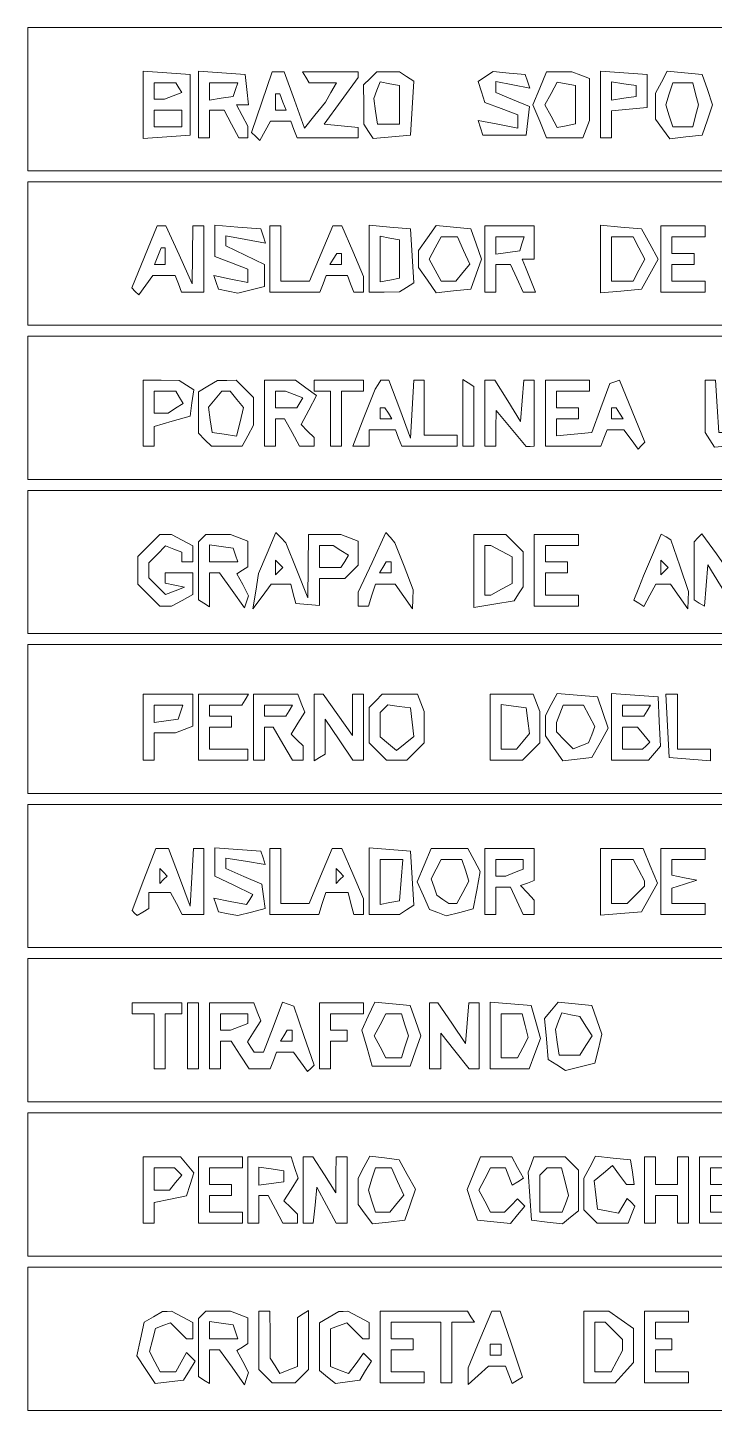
# Paper-space layout 'AN-06-DGE-026' of a CAD drawing. Header units: metres, sheet in millimetres. Extents: x 12 to 193, y 4 to 291.
# Drawn here: x 61.46 to 77.07, y 65.27 to 96.68 of the extents above; entities that cross this region are included whole.
import ezdxf

# ---------------------------------------------------------------- set-up
doc = ezdxf.new("R2010")
doc.units = ezdxf.units.M
doc.layers.add('DGE_CONTORNOS', color=7, linetype='Continuous', lineweight=0)
doc.layers.add('DGE_DATOS', color=7, linetype='Continuous', lineweight=0)

# ---------------------------------------------------------------- blocks, each defined once
blk = doc.blocks.new('LP_REF_DGE_MT_026')
at = {"layer": 'DGE_CONTORNOS'}
for points in [[(180.231, 95.054), (180.231, 93.427), (120.847, 93.427), (61.464, 93.427), (61.464, 95.054), (61.464, 96.681), (120.847, 96.681), (180.231, 96.681)], [(64.092, 94.929), (64.092, 94.163), (64.624, 94.202), (65.155, 94.24), (65.155, 94.929), (65.155, 95.617), (64.624, 95.655), (64.092, 95.694)], [(65.343, 94.936), (65.343, 94.178), (65.468, 94.178), (65.593, 94.178), (65.593, 94.491), (65.593, 94.803), (65.76, 94.803), (65.927, 94.803), (66.094, 94.491), (66.262, 94.178), (66.366, 94.178), (66.47, 94.178), (66.47, 94.311), (66.47, 94.444), (66.34, 94.686), (66.21, 94.929), (66.348, 94.929), (66.486, 94.929), (66.447, 95.273), (66.407, 95.617), (65.875, 95.655), (65.343, 95.694)], [(66.788, 94.991), (66.554, 94.302), (66.646, 94.21), (66.739, 94.117), (66.861, 94.335), (66.983, 94.553), (67.213, 94.553), (67.444, 94.553), (67.516, 94.365), (67.588, 94.178), (68.28, 94.178), (68.973, 94.178), (68.973, 94.295), (68.973, 94.412), (68.587, 94.451), (68.201, 94.491), (68.587, 95.021), (68.973, 95.552), (68.973, 95.616), (68.973, 95.679), (68.339, 95.679), (67.706, 95.679), (67.784, 95.554), (67.861, 95.429), (68.171, 95.429), (68.481, 95.429), (68.355, 95.21), (68.229, 94.991), (67.993, 94.693), (67.758, 94.395), (67.527, 95.037), (67.296, 95.679), (67.159, 95.679), (67.022, 95.679)], [(69.248, 95.529), (69.098, 95.379), (69.1, 94.935), (69.101, 94.491), (69.207, 94.325), (69.312, 94.159), (69.737, 94.2), (70.161, 94.24), (70.2, 94.854), (70.239, 95.468), (70.075, 95.572), (69.911, 95.676), (69.655, 95.678), (69.398, 95.679)], [(71.869, 95.571), (71.699, 95.46), (71.775, 95.222), (71.85, 94.984), (72.226, 94.842), (72.602, 94.7), (72.602, 94.55), (72.602, 94.4), (72.151, 94.485), (71.7, 94.569), (71.754, 94.405), (71.809, 94.24), (72.299, 94.24), (72.79, 94.24), (72.827, 94.566), (72.865, 94.893), (72.483, 95.051), (72.101, 95.209), (72.101, 95.335), (72.101, 95.46), (72.487, 95.383), (72.872, 95.306), (72.821, 95.462), (72.77, 95.617), (72.404, 95.65), (72.039, 95.682)], [(73.102, 95.304), (72.947, 94.929), (73.102, 94.553), (73.258, 94.178), (73.667, 94.178), (74.077, 94.178), (74.153, 94.376), (74.229, 94.574), (74.229, 95.051), (74.229, 95.528), (74.031, 95.604), (73.833, 95.679), (73.545, 95.679), (73.258, 95.679)], [(74.479, 94.936), (74.479, 94.178), (74.604, 94.178), (74.729, 94.178), (74.729, 94.483), (74.729, 94.788), (75.136, 94.827), (75.543, 94.866), (75.543, 95.241), (75.543, 95.617), (75.011, 95.655), (74.479, 95.694)], [(75.864, 95.445), (75.731, 95.195), (75.731, 94.898), (75.731, 94.601), (75.893, 94.379), (76.056, 94.156), (76.423, 94.198), (76.79, 94.24), (76.91, 94.584), (77.03, 94.929), (76.91, 95.273), (76.79, 95.617), (76.394, 95.655), (75.998, 95.694)], [(64.897, 95.317), (64.966, 95.205), (64.769, 95.129), (64.572, 95.054), (64.457, 95.054), (64.342, 95.054), (64.342, 95.241), (64.342, 95.429), (64.585, 95.429), (64.828, 95.429)], [(66.189, 95.273), (66.137, 95.116), (65.865, 95.076), (65.593, 95.036), (65.593, 95.233), (65.593, 95.429), (65.917, 95.429), (66.24, 95.429)], [(69.911, 94.927), (69.911, 94.491), (69.661, 94.491), (69.411, 94.491), (69.369, 94.781), (69.328, 95.072), (69.4, 95.26), (69.472, 95.448), (69.692, 95.405), (69.911, 95.363)], [(73.916, 94.929), (73.916, 94.494), (73.705, 94.453), (73.495, 94.413), (73.357, 94.671), (73.219, 94.929), (73.357, 95.186), (73.495, 95.444), (73.705, 95.404), (73.916, 95.363)], [(75.293, 95.241), (75.293, 95.116), (75.011, 95.076), (74.729, 95.036), (74.729, 95.241), (74.729, 95.447), (75.011, 95.407), (75.293, 95.367)], [(76.643, 95.179), (76.708, 94.929), (76.643, 94.678), (76.577, 94.428), (76.35, 94.428), (76.123, 94.428), (76.043, 94.678), (75.964, 94.929), (76.043, 95.179), (76.123, 95.429), (76.35, 95.429), (76.577, 95.429)], [(67.266, 94.991), (67.338, 94.803), (67.216, 94.803), (67.095, 94.803), (67.095, 94.991), (67.095, 95.179), (67.144, 95.179), (67.194, 95.179)], [(64.968, 94.616), (64.968, 94.428), (64.655, 94.428), (64.342, 94.428), (64.342, 94.616), (64.342, 94.803), (64.655, 94.803), (64.968, 94.803)], [(180.231, 91.549), (180.231, 89.922), (120.847, 89.922), (61.464, 89.922), (61.464, 91.549), (61.464, 93.176), (120.847, 93.176), (180.231, 93.176)], [(64.118, 91.471), (63.831, 90.767), (63.909, 90.689), (63.987, 90.611), (64.147, 90.83), (64.307, 91.049), (64.561, 91.049), (64.816, 91.049), (64.888, 90.861), (64.96, 90.673), (65.214, 90.673), (65.468, 90.673), (65.468, 91.424), (65.468, 92.175), (65.343, 92.175), (65.218, 92.175), (65.211, 91.518), (65.204, 90.861), (64.905, 91.518), (64.606, 92.175), (64.505, 92.175), (64.405, 92.175)], [(65.719, 91.834), (65.719, 91.479), (66.094, 91.337), (66.47, 91.196), (66.47, 91.044), (66.47, 90.892), (66.084, 90.969), (65.698, 91.047), (65.75, 90.891), (65.802, 90.736), (66.02, 90.694), (66.239, 90.651), (66.542, 90.727), (66.845, 90.803), (66.845, 91.053), (66.845, 91.303), (66.407, 91.512), (65.969, 91.721), (65.969, 91.837), (65.969, 91.953), (66.42, 91.868), (66.871, 91.783), (66.817, 91.948), (66.763, 92.113), (66.241, 92.151), (65.719, 92.19)], [(66.97, 91.424), (66.97, 90.673), (67.537, 90.673), (68.104, 90.673), (68.176, 90.861), (68.248, 91.049), (68.489, 91.049), (68.73, 91.049), (68.802, 90.861), (68.874, 90.673), (68.986, 90.673), (69.098, 90.673), (69.098, 90.851), (69.098, 91.028), (68.852, 91.602), (68.606, 92.175), (68.501, 92.175), (68.396, 92.175), (68.132, 91.549), (67.868, 90.924), (67.544, 90.924), (67.22, 90.924), (67.22, 91.549), (67.22, 92.175), (67.095, 92.175), (66.97, 92.175)], [(69.223, 91.432), (69.223, 90.673), (69.567, 90.675), (69.911, 90.677), (70.075, 90.781), (70.239, 90.885), (70.2, 91.499), (70.161, 92.113), (69.692, 92.151), (69.223, 92.19)], [(70.549, 91.904), (70.349, 91.619), (70.349, 91.424), (70.349, 91.23), (70.549, 90.944), (70.749, 90.659), (71.141, 90.698), (71.534, 90.736), (71.654, 91.08), (71.774, 91.424), (71.654, 91.768), (71.534, 92.113), (71.141, 92.151), (70.749, 92.189)], [(71.851, 91.424), (71.851, 90.673), (71.976, 90.673), (72.101, 90.673), (72.101, 90.986), (72.101, 91.299), (72.269, 91.299), (72.437, 91.299), (72.579, 90.986), (72.722, 90.673), (72.863, 90.673), (73.004, 90.673), (72.928, 90.861), (72.852, 91.049), (72.776, 91.237), (72.7, 91.424), (72.839, 91.424), (72.977, 91.424), (72.977, 91.8), (72.977, 92.175), (72.414, 92.175), (71.851, 92.175)], [(74.479, 91.424), (74.479, 90.658), (74.944, 90.697), (75.41, 90.736), (75.602, 91.08), (75.793, 91.424), (75.602, 91.768), (75.41, 92.113), (74.944, 92.151), (74.479, 92.19)], [(75.856, 91.424), (75.856, 90.673), (76.356, 90.673), (76.857, 90.673), (76.857, 90.799), (76.857, 90.924), (76.482, 90.924), (76.106, 90.924), (76.106, 91.111), (76.106, 91.299), (76.356, 91.299), (76.607, 91.299), (76.607, 91.424), (76.607, 91.549), (76.356, 91.549), (76.106, 91.549), (76.106, 91.737), (76.106, 91.925), (76.482, 91.925), (76.857, 91.925), (76.857, 92.05), (76.857, 92.175), (76.356, 92.175), (75.856, 92.175)], [(69.911, 91.424), (69.911, 90.99), (69.692, 90.947), (69.473, 90.905), (69.473, 91.424), (69.473, 91.943), (69.692, 91.901), (69.911, 91.859)], [(71.371, 91.616), (71.512, 91.307), (71.353, 91.115), (71.195, 90.924), (71.027, 90.924), (70.859, 90.924), (70.725, 91.174), (70.591, 91.424), (70.725, 91.675), (70.859, 91.925), (71.045, 91.925), (71.231, 91.925)], [(72.696, 91.768), (72.645, 91.612), (72.373, 91.572), (72.101, 91.532), (72.101, 91.728), (72.101, 91.925), (72.425, 91.925), (72.748, 91.925)], [(75.355, 91.675), (75.489, 91.424), (75.355, 91.174), (75.221, 90.924), (74.975, 90.924), (74.729, 90.924), (74.729, 91.424), (74.729, 91.925), (74.975, 91.925), (75.221, 91.925)], [(64.592, 91.487), (64.592, 91.299), (64.471, 91.299), (64.35, 91.299), (64.422, 91.487), (64.494, 91.675), (64.543, 91.675), (64.592, 91.675)], [(68.597, 91.424), (68.597, 91.299), (68.465, 91.299), (68.332, 91.299), (68.409, 91.424), (68.487, 91.549), (68.542, 91.549), (68.597, 91.549)], [(180.231, 88.045), (180.231, 86.418), (120.847, 86.418), (61.464, 86.418), (61.464, 88.045), (61.464, 89.672), (120.847, 89.672), (180.231, 89.672)], [(64.092, 87.92), (64.092, 87.169), (64.217, 87.169), (64.342, 87.169), (64.342, 87.394), (64.342, 87.618), (64.749, 87.738), (65.155, 87.857), (65.198, 88.156), (65.24, 88.455), (65.073, 88.561), (64.905, 88.667), (64.498, 88.669), (64.092, 88.671)], [(65.562, 88.536), (65.343, 88.408), (65.343, 87.939), (65.343, 87.469), (65.493, 87.319), (65.644, 87.169), (65.99, 87.169), (66.336, 87.169), (66.465, 87.411), (66.595, 87.653), (66.595, 87.965), (66.595, 88.278), (66.398, 88.474), (66.201, 88.671), (65.991, 88.667), (65.781, 88.663)], [(66.845, 87.92), (66.845, 87.169), (66.97, 87.169), (67.095, 87.169), (67.095, 87.482), (67.095, 87.795), (67.199, 87.795), (67.303, 87.795), (67.471, 87.482), (67.638, 87.169), (67.805, 87.169), (67.971, 87.169), (67.971, 87.269), (67.971, 87.369), (67.824, 87.517), (67.676, 87.665), (67.852, 87.993), (68.027, 88.321), (67.788, 88.496), (67.548, 88.671), (67.196, 88.671), (66.845, 88.671)], [(67.971, 88.546), (67.971, 88.421), (68.159, 88.421), (68.347, 88.421), (68.347, 87.795), (68.347, 87.169), (68.472, 87.169), (68.597, 87.169), (68.597, 87.795), (68.597, 88.421), (68.847, 88.421), (69.098, 88.421), (69.098, 88.546), (69.098, 88.671), (68.534, 88.671), (67.971, 88.671)], [(69.426, 88.571), (69.364, 88.47), (69.107, 87.82), (68.851, 87.169), (69.037, 87.169), (69.223, 87.169), (69.223, 87.357), (69.223, 87.545), (69.522, 87.545), (69.822, 87.545), (69.894, 87.357), (69.966, 87.169), (70.596, 87.169), (71.225, 87.169), (71.225, 87.294), (71.225, 87.419), (70.85, 87.419), (70.474, 87.419), (70.474, 88.045), (70.474, 88.671), (70.356, 88.671), (70.237, 88.671), (70.199, 88.014), (70.161, 87.357), (69.918, 88.014), (69.674, 88.671), (69.581, 88.671), (69.488, 88.671)], [(71.35, 87.927), (71.35, 87.169), (71.476, 87.169), (71.601, 87.169), (71.601, 87.85), (71.601, 88.531), (71.476, 88.608), (71.35, 88.686)], [(71.851, 87.92), (71.851, 87.169), (71.976, 87.169), (72.101, 87.169), (72.105, 87.576), (72.108, 87.983), (72.449, 87.575), (72.79, 87.167), (72.883, 87.168), (72.977, 87.169), (72.977, 87.92), (72.977, 88.671), (72.86, 88.671), (72.742, 88.671), (72.703, 88.202), (72.664, 87.732), (72.373, 88.202), (72.081, 88.671), (71.966, 88.671), (71.851, 88.671)], [(73.228, 87.92), (73.228, 87.169), (73.857, 87.169), (74.487, 87.169), (74.559, 87.357), (74.631, 87.545), (74.823, 87.545), (75.015, 87.545), (75.175, 87.326), (75.335, 87.107), (75.413, 87.185), (75.491, 87.263), (75.204, 87.967), (74.917, 88.671), (74.807, 88.634), (74.696, 88.597), (74.491, 88.04), (74.286, 87.482), (73.882, 87.443), (73.478, 87.404), (73.478, 87.599), (73.478, 87.795), (73.728, 87.795), (73.979, 87.795), (73.979, 87.92), (73.979, 88.045), (73.728, 88.045), (73.478, 88.045), (73.478, 88.233), (73.478, 88.421), (73.853, 88.421), (74.229, 88.421), (74.229, 88.546), (74.229, 88.671), (73.728, 88.671), (73.228, 88.671)], [(76.859, 88.076), (76.861, 87.482), (76.966, 87.316), (77.071, 87.151), (77.496, 87.191), (77.921, 87.232), (77.958, 87.951), (77.996, 88.671), (77.871, 88.671), (77.747, 88.671), (77.709, 88.076), (77.67, 87.482), (77.42, 87.482), (77.17, 87.482), (77.132, 88.076), (77.094, 88.671), (76.975, 88.671), (76.857, 88.671)], [(64.914, 88.281), (65, 88.142), (64.827, 88.033), (64.655, 87.924), (64.498, 87.922), (64.342, 87.92), (64.342, 88.17), (64.342, 88.421), (64.585, 88.421), (64.828, 88.421)], [(66.218, 88.235), (66.372, 88.048), (66.291, 87.726), (66.21, 87.403), (65.933, 87.443), (65.656, 87.482), (65.615, 87.77), (65.574, 88.059), (65.724, 88.24), (65.874, 88.421), (65.969, 88.421), (66.063, 88.421)], [(67.522, 88.345), (67.72, 88.269), (67.65, 88.157), (67.581, 88.045), (67.338, 88.045), (67.095, 88.045), (67.095, 88.233), (67.095, 88.421), (67.21, 88.421), (67.325, 88.421)], [(69.661, 87.92), (69.738, 87.795), (69.606, 87.795), (69.473, 87.795), (69.473, 87.92), (69.473, 88.045), (69.528, 88.045), (69.583, 88.045)], [(74.917, 87.92), (74.994, 87.795), (74.862, 87.795), (74.729, 87.795), (74.729, 87.92), (74.729, 88.045), (74.785, 88.045), (74.84, 88.045)], [(180.231, 84.541), (180.231, 82.914), (120.847, 82.914), (61.464, 82.914), (61.464, 84.541), (61.464, 86.168), (120.847, 86.168), (180.231, 86.168)], [(64.217, 84.916), (63.967, 84.666), (63.967, 84.353), (63.967, 84.04), (64.217, 83.79), (64.467, 83.54), (64.6, 83.54), (64.734, 83.54), (64.976, 83.669), (65.218, 83.799), (65.218, 84.045), (65.218, 84.291), (64.905, 84.291), (64.592, 84.291), (64.592, 84.175), (64.592, 84.059), (64.811, 84.014), (65.03, 83.97), (64.815, 83.885), (64.6, 83.801), (64.408, 83.992), (64.217, 84.183), (64.217, 84.353), (64.217, 84.523), (64.408, 84.714), (64.6, 84.906), (64.784, 84.835), (64.968, 84.764), (64.968, 84.653), (64.968, 84.541), (65.093, 84.541), (65.218, 84.541), (65.218, 84.724), (65.218, 84.908), (64.976, 85.037), (64.734, 85.167), (64.6, 85.167), (64.467, 85.167)], [(65.427, 85.083), (65.343, 85), (65.343, 84.34), (65.343, 83.68), (65.468, 83.602), (65.593, 83.525), (65.593, 83.908), (65.593, 84.291), (65.71, 84.291), (65.827, 84.291), (66.11, 83.893), (66.392, 83.496), (66.439, 83.636), (66.486, 83.776), (66.352, 84.026), (66.219, 84.275), (66.344, 84.353), (66.47, 84.43), (66.47, 84.723), (66.47, 85.015), (66.272, 85.091), (66.074, 85.167), (65.792, 85.167), (65.51, 85.167)], [(66.906, 84.744), (66.711, 84.277), (66.647, 83.877), (66.583, 83.477), (66.792, 83.759), (67.001, 84.04), (67.221, 84.04), (67.442, 84.04), (67.5, 83.818), (67.558, 83.596), (67.827, 83.575), (68.096, 83.555), (68.096, 83.86), (68.096, 84.165), (68.384, 84.165), (68.672, 84.165), (68.822, 84.316), (68.973, 84.466), (68.973, 84.74), (68.973, 85.015), (68.775, 85.091), (68.577, 85.167), (68.211, 85.167), (67.846, 85.167), (67.839, 84.447), (67.833, 83.727), (67.58, 84.353), (67.328, 84.979), (67.215, 85.095), (67.101, 85.211)], [(69.291, 84.531), (68.975, 83.853), (68.974, 83.696), (68.973, 83.54), (69.089, 83.54), (69.206, 83.54), (69.285, 83.79), (69.365, 84.04), (69.591, 84.04), (69.818, 84.04), (70.014, 83.759), (70.211, 83.477), (70.217, 83.694), (70.224, 83.91), (70.017, 84.444), (69.811, 84.979), (69.709, 85.094), (69.606, 85.209)], [(71.601, 84.337), (71.601, 83.507), (72.06, 83.581), (72.519, 83.656), (72.621, 83.817), (72.723, 83.978), (72.725, 84.375), (72.727, 84.773), (72.53, 84.97), (72.334, 85.167), (71.967, 85.167), (71.601, 85.167)], [(72.977, 84.353), (72.977, 83.54), (73.478, 83.54), (73.979, 83.54), (73.979, 83.665), (73.979, 83.79), (73.603, 83.79), (73.228, 83.79), (73.228, 84.04), (73.228, 84.291), (73.478, 84.291), (73.728, 84.291), (73.728, 84.416), (73.728, 84.541), (73.478, 84.541), (73.228, 84.541), (73.228, 84.729), (73.228, 84.916), (73.603, 84.916), (73.979, 84.916), (73.979, 85.041), (73.979, 85.167), (73.478, 85.167), (72.977, 85.167)], [(75.661, 84.702), (75.459, 84.228), (75.349, 83.951), (75.24, 83.674), (75.354, 83.603), (75.468, 83.533), (75.604, 83.786), (75.739, 84.04), (75.907, 84.04), (76.076, 84.04), (76.272, 83.759), (76.468, 83.477), (76.475, 83.674), (76.482, 83.871), (76.282, 84.456), (76.083, 85.041), (75.973, 85.109), (75.863, 85.177)], [(76.697, 85.09), (76.607, 85), (76.607, 84.34), (76.607, 83.68), (76.724, 83.607), (76.842, 83.534), (76.881, 84.006), (76.92, 84.478), (77.212, 84.008), (77.504, 83.538), (77.619, 83.609), (77.733, 83.68), (77.733, 84.353), (77.733, 85.027), (77.608, 85.104), (77.483, 85.181), (77.476, 84.705), (77.47, 84.228), (77.294, 84.478), (77.118, 84.729), (76.953, 84.955), (76.788, 85.181)], [(66.189, 84.697), (66.24, 84.541), (65.917, 84.541), (65.593, 84.541), (65.593, 84.737), (65.593, 84.934), (65.865, 84.894), (66.137, 84.854)], [(68.582, 84.803), (68.754, 84.694), (68.668, 84.555), (68.582, 84.416), (68.339, 84.416), (68.096, 84.416), (68.096, 84.666), (68.096, 84.916), (68.253, 84.914), (68.409, 84.912)], [(72.235, 84.787), (72.477, 84.657), (72.477, 84.353), (72.477, 84.049), (72.235, 83.92), (71.993, 83.79), (71.922, 83.79), (71.851, 83.79), (71.851, 84.353), (71.851, 84.916), (71.922, 84.916), (71.993, 84.916)], [(67.179, 84.332), (67.095, 84.249), (67.095, 84.416), (67.095, 84.583), (67.179, 84.499), (67.262, 84.416)], [(69.723, 84.416), (69.723, 84.291), (69.591, 84.291), (69.458, 84.291), (69.536, 84.416), (69.613, 84.541), (69.668, 84.541), (69.723, 84.541)], [(75.939, 84.332), (75.856, 84.249), (75.856, 84.416), (75.856, 84.583), (75.939, 84.499), (76.023, 84.416)], [(180.231, 80.974), (180.231, 79.284), (120.847, 79.284), (61.464, 79.284), (61.464, 80.974), (61.464, 82.664), (120.847, 82.664), (180.231, 82.664)], [(64.092, 80.786), (64.092, 80.035), (64.217, 80.035), (64.342, 80.035), (64.342, 80.348), (64.342, 80.661), (64.582, 80.661), (64.822, 80.661), (65.02, 80.737), (65.218, 80.813), (65.218, 81.175), (65.218, 81.537), (64.655, 81.537), (64.092, 81.537)], [(65.343, 80.786), (65.343, 80.035), (65.906, 80.035), (66.47, 80.035), (66.47, 80.161), (66.47, 80.286), (66.031, 80.286), (65.593, 80.286), (65.593, 80.536), (65.593, 80.786), (65.844, 80.786), (66.094, 80.786), (66.094, 80.911), (66.094, 81.037), (65.844, 81.037), (65.593, 81.037), (65.593, 81.162), (65.593, 81.287), (65.962, 81.287), (66.33, 81.287), (66.407, 81.412), (66.484, 81.537), (65.914, 81.537), (65.343, 81.537)], [(66.595, 80.786), (66.595, 80.035), (66.72, 80.035), (66.845, 80.035), (66.845, 80.411), (66.845, 80.786), (66.943, 80.786), (67.041, 80.786), (67.263, 80.411), (67.485, 80.035), (67.603, 80.035), (67.721, 80.035), (67.721, 80.198), (67.721, 80.361), (67.586, 80.496), (67.45, 80.632), (67.605, 80.88), (67.761, 81.129), (67.682, 81.333), (67.604, 81.537), (67.099, 81.537), (66.595, 81.537)], [(67.971, 80.779), (67.971, 80.021), (68.096, 80.098), (68.222, 80.175), (68.222, 80.572), (68.222, 80.97), (68.539, 80.502), (68.856, 80.035), (68.977, 80.035), (69.098, 80.035), (69.098, 80.786), (69.098, 81.537), (68.973, 81.537), (68.847, 81.537), (68.847, 81.069), (68.847, 80.602), (68.514, 81.069), (68.182, 81.537), (68.076, 81.537), (67.971, 81.537)], [(69.373, 81.387), (69.223, 81.237), (69.223, 80.833), (69.223, 80.429), (69.419, 80.232), (69.616, 80.035), (69.849, 80.035), (70.081, 80.035), (70.278, 80.232), (70.474, 80.429), (70.474, 80.785), (70.474, 81.141), (70.398, 81.339), (70.322, 81.537), (69.923, 81.537), (69.523, 81.537)], [(71.976, 80.786), (71.976, 80.035), (72.343, 80.035), (72.709, 80.035), (72.906, 80.232), (73.102, 80.429), (73.102, 80.785), (73.102, 81.141), (73.026, 81.339), (72.951, 81.537), (72.463, 81.537), (71.976, 81.537)], [(73.361, 81.302), (73.228, 81.053), (73.228, 80.822), (73.228, 80.592), (73.427, 80.306), (73.627, 80.021), (73.955, 80.06), (74.283, 80.098), (74.471, 80.434), (74.659, 80.769), (74.535, 81.122), (74.412, 81.475), (73.953, 81.513), (73.494, 81.551)], [(74.729, 80.793), (74.729, 80.035), (75.152, 80.035), (75.575, 80.035), (75.709, 80.196), (75.842, 80.358), (75.818, 80.916), (75.793, 81.475), (75.261, 81.513), (74.729, 81.552)], [(76.006, 80.818), (76.043, 80.098), (76.513, 80.059), (76.982, 80.02), (76.982, 80.153), (76.982, 80.286), (76.607, 80.286), (76.231, 80.286), (76.231, 80.911), (76.231, 81.537), (76.1, 81.537), (75.968, 81.537)], [(64.937, 81.13), (64.886, 80.974), (64.614, 80.934), (64.342, 80.894), (64.342, 81.09), (64.342, 81.287), (64.665, 81.287), (64.989, 81.287)], [(67.408, 81.162), (67.331, 81.037), (67.088, 81.037), (66.845, 81.037), (66.845, 81.162), (66.845, 81.287), (67.165, 81.287), (67.485, 81.287)], [(70.199, 80.901), (70.237, 80.577), (70.043, 80.416), (69.849, 80.255), (69.661, 80.411), (69.473, 80.567), (69.473, 80.843), (69.473, 81.12), (69.562, 81.209), (69.651, 81.297), (69.906, 81.261), (70.161, 81.224)], [(72.83, 80.936), (72.871, 80.647), (72.721, 80.467), (72.571, 80.286), (72.399, 80.286), (72.226, 80.286), (72.226, 80.795), (72.226, 81.304), (72.508, 81.264), (72.79, 81.224)], [(74.224, 81.046), (74.353, 80.804), (74.281, 80.617), (74.209, 80.43), (74.035, 80.363), (73.861, 80.296), (73.669, 80.488), (73.478, 80.679), (73.478, 80.785), (73.478, 80.891), (73.554, 81.089), (73.63, 81.287), (73.862, 81.287), (74.095, 81.287)], [(75.543, 81.162), (75.466, 81.037), (75.223, 81.037), (74.98, 81.037), (74.98, 81.162), (74.98, 81.287), (75.3, 81.287), (75.62, 81.287)], [(75.464, 80.618), (75.603, 80.45), (75.521, 80.368), (75.439, 80.286), (75.209, 80.286), (74.98, 80.286), (74.98, 80.536), (74.98, 80.786), (75.152, 80.786), (75.325, 80.786)], [(180.231, 77.407), (180.231, 75.78), (120.847, 75.78), (61.464, 75.78), (61.464, 77.407), (61.464, 79.034), (120.847, 79.034), (180.231, 79.034)], [(64.106, 77.326), (63.836, 76.62), (63.893, 76.563), (63.95, 76.506), (64.083, 76.589), (64.217, 76.671), (64.217, 76.851), (64.217, 77.032), (64.463, 77.032), (64.709, 77.032), (64.843, 76.781), (64.977, 76.531), (65.222, 76.531), (65.468, 76.531), (65.468, 77.282), (65.468, 78.033), (65.35, 78.033), (65.231, 78.033), (65.193, 77.376), (65.155, 76.719), (64.912, 77.376), (64.668, 78.033), (64.522, 78.033), (64.377, 78.033)], [(65.719, 77.725), (65.719, 77.403), (66.151, 77.197), (66.584, 76.99), (66.512, 76.873), (66.439, 76.756), (66.069, 76.83), (65.698, 76.904), (65.75, 76.749), (65.802, 76.594), (66.02, 76.551), (66.239, 76.509), (66.55, 76.587), (66.861, 76.665), (66.822, 76.942), (66.782, 77.219), (66.376, 77.398), (65.969, 77.577), (65.969, 77.696), (65.969, 77.815), (66.415, 77.743), (66.861, 77.671), (66.812, 77.82), (66.763, 77.97), (66.241, 78.009), (65.719, 78.047)], [(66.97, 77.282), (66.97, 76.531), (67.525, 76.531), (68.08, 76.531), (68.159, 76.781), (68.238, 77.032), (68.492, 77.032), (68.746, 77.032), (68.811, 76.781), (68.877, 76.531), (68.987, 76.531), (69.098, 76.531), (69.098, 76.708), (69.098, 76.886), (68.852, 77.459), (68.606, 78.033), (68.493, 78.033), (68.38, 78.033), (68.12, 77.407), (67.86, 76.781), (67.54, 76.781), (67.22, 76.781), (67.22, 77.407), (67.22, 78.033), (67.095, 78.033), (66.97, 78.033)], [(69.223, 77.29), (69.223, 76.531), (69.567, 76.533), (69.911, 76.535), (70.075, 76.639), (70.239, 76.743), (70.2, 77.357), (70.161, 77.97), (69.692, 78.009), (69.223, 78.048)], [(70.472, 77.652), (70.314, 77.271), (70.456, 76.96), (70.597, 76.649), (70.786, 76.577), (70.975, 76.504), (71.283, 76.581), (71.59, 76.658), (71.669, 77.082), (71.749, 77.506), (71.608, 77.769), (71.467, 78.033), (71.048, 78.033), (70.63, 78.033)], [(71.851, 77.282), (71.851, 76.531), (71.976, 76.531), (72.101, 76.531), (72.101, 76.844), (72.101, 77.157), (72.269, 77.157), (72.437, 77.157), (72.579, 76.844), (72.722, 76.531), (72.849, 76.531), (72.977, 76.531), (72.977, 76.694), (72.977, 76.856), (72.821, 77.022), (72.664, 77.188), (72.821, 77.245), (72.977, 77.303), (72.977, 77.668), (72.977, 78.033), (72.414, 78.033), (71.851, 78.033)], [(74.479, 77.274), (74.479, 76.516), (74.944, 76.555), (75.41, 76.594), (75.593, 76.921), (75.775, 77.248), (75.613, 77.64), (75.45, 78.033), (74.965, 78.033), (74.479, 78.033)], [(75.856, 77.282), (75.856, 76.531), (76.356, 76.531), (76.857, 76.531), (76.857, 76.656), (76.857, 76.781), (76.482, 76.781), (76.106, 76.781), (76.106, 76.955), (76.106, 77.128), (76.388, 77.221), (76.669, 77.314), (76.388, 77.369), (76.106, 77.425), (76.106, 77.604), (76.106, 77.783), (76.482, 77.783), (76.857, 77.783), (76.857, 77.908), (76.857, 78.033), (76.356, 78.033), (75.856, 78.033)], [(69.95, 77.314), (69.911, 76.846), (69.692, 76.805), (69.473, 76.763), (69.473, 77.273), (69.473, 77.783), (69.731, 77.783), (69.989, 77.783)], [(71.411, 77.537), (71.489, 77.291), (71.353, 77.036), (71.216, 76.781), (71.127, 76.783), (71.037, 76.785), (70.9, 76.877), (70.762, 76.969), (70.698, 77.157), (70.633, 77.345), (70.746, 77.564), (70.859, 77.783), (71.096, 77.783), (71.333, 77.783)], [(72.727, 77.671), (72.727, 77.559), (72.529, 77.483), (72.331, 77.407), (72.216, 77.407), (72.101, 77.407), (72.101, 77.595), (72.101, 77.783), (72.414, 77.783), (72.727, 77.783)], [(75.351, 77.541), (75.48, 77.298), (75.48, 77.237), (75.48, 77.175), (75.284, 76.978), (75.087, 76.781), (74.908, 76.781), (74.729, 76.781), (74.729, 77.282), (74.729, 77.783), (74.975, 77.783), (75.221, 77.783)], [(64.551, 77.324), (64.467, 77.24), (64.467, 77.407), (64.467, 77.574), (64.551, 77.491), (64.634, 77.407)], [(68.555, 77.324), (68.472, 77.24), (68.472, 77.407), (68.472, 77.574), (68.555, 77.491), (68.639, 77.407)], [(180.231, 73.903), (180.231, 72.276), (120.847, 72.276), (61.464, 72.276), (61.464, 73.903), (61.464, 75.53), (120.847, 75.53), (180.231, 75.53)], [(63.841, 74.403), (63.841, 74.278), (64.092, 74.278), (64.342, 74.278), (64.342, 73.653), (64.342, 73.027), (64.467, 73.027), (64.592, 73.027), (64.592, 73.653), (64.592, 74.278), (64.78, 74.278), (64.968, 74.278), (64.968, 74.403), (64.968, 74.529), (64.405, 74.529), (63.841, 74.529)], [(65.093, 73.778), (65.093, 73.027), (65.218, 73.027), (65.343, 73.027), (65.343, 73.778), (65.343, 74.529), (65.218, 74.529), (65.093, 74.529)], [(65.593, 73.778), (65.593, 73.027), (65.719, 73.027), (65.844, 73.027), (65.844, 73.34), (65.844, 73.653), (65.966, 73.653), (66.088, 73.653), (66.293, 73.34), (66.498, 73.027), (66.738, 73.027), (66.978, 73.027), (67.05, 73.215), (67.122, 73.402), (67.314, 73.402), (67.506, 73.402), (67.666, 73.183), (67.826, 72.965), (67.898, 73.037), (67.971, 73.109), (67.742, 73.78), (67.514, 74.452), (67.386, 74.494), (67.258, 74.537), (67.041, 73.97), (66.824, 73.402), (66.717, 73.402), (66.609, 73.402), (66.535, 73.522), (66.461, 73.642), (66.61, 73.881), (66.759, 74.12), (66.681, 74.324), (66.603, 74.529), (66.098, 74.529), (65.593, 74.529)], [(68.096, 73.778), (68.096, 73.027), (68.222, 73.027), (68.347, 73.027), (68.347, 73.34), (68.347, 73.653), (68.534, 73.653), (68.722, 73.653), (68.722, 73.778), (68.722, 73.903), (68.534, 73.903), (68.347, 73.903), (68.347, 74.091), (68.347, 74.278), (68.722, 74.278), (69.098, 74.278), (69.098, 74.403), (69.098, 74.529), (68.597, 74.529), (68.096, 74.529)], [(69.205, 74.226), (69.06, 73.908), (69.177, 73.499), (69.295, 73.089), (69.725, 73.089), (70.155, 73.089), (70.276, 73.434), (70.397, 73.778), (70.277, 74.122), (70.157, 74.466), (69.753, 74.505), (69.35, 74.544)], [(70.599, 73.778), (70.599, 73.027), (70.725, 73.027), (70.85, 73.027), (70.851, 73.434), (70.853, 73.84), (71.173, 73.434), (71.494, 73.027), (71.61, 73.027), (71.726, 73.027), (71.726, 73.778), (71.726, 74.529), (71.608, 74.529), (71.491, 74.529), (71.452, 74.066), (71.413, 73.604), (71.1, 74.066), (70.787, 74.527), (70.693, 74.528), (70.599, 74.529)], [(71.976, 73.785), (71.976, 73.027), (72.417, 73.027), (72.858, 73.027), (72.989, 73.371), (73.12, 73.715), (73.014, 74.091), (72.907, 74.466), (72.441, 74.505), (71.976, 74.544)], [(73.365, 74.356), (73.211, 74.171), (73.251, 73.705), (73.29, 73.24), (73.49, 73.115), (73.689, 72.99), (74.02, 73.073), (74.35, 73.156), (74.433, 73.484), (74.515, 73.813), (74.401, 74.139), (74.287, 74.466), (73.903, 74.504), (73.519, 74.541)], [(66.47, 74.167), (66.47, 74.055), (66.272, 73.979), (66.074, 73.903), (65.959, 73.903), (65.844, 73.903), (65.844, 74.091), (65.844, 74.278), (66.157, 74.278), (66.47, 74.278)], [(70.036, 74.028), (70.116, 73.778), (70.036, 73.527), (69.957, 73.277), (69.782, 73.277), (69.607, 73.277), (69.473, 73.527), (69.339, 73.778), (69.473, 74.028), (69.607, 74.278), (69.782, 74.278), (69.957, 74.278)], [(72.769, 74.008), (72.839, 73.737), (72.716, 73.507), (72.593, 73.277), (72.41, 73.277), (72.226, 73.277), (72.226, 73.778), (72.226, 74.278), (72.462, 74.278), (72.698, 74.278)], [(74.152, 73.997), (74.29, 73.778), (74.152, 73.559), (74.014, 73.34), (73.777, 73.34), (73.54, 73.34), (73.499, 73.63), (73.458, 73.921), (73.53, 74.109), (73.602, 74.297), (73.808, 74.256), (74.014, 74.216)], [(67.471, 73.778), (67.471, 73.653), (67.338, 73.653), (67.206, 73.653), (67.283, 73.778), (67.36, 73.903), (67.416, 73.903), (67.471, 73.903)], [(180.231, 70.399), (180.231, 68.772), (120.847, 68.772), (61.464, 68.772), (61.464, 70.399), (61.464, 72.026), (120.847, 72.026), (180.231, 72.026)], [(64.092, 70.273), (64.092, 69.523), (64.217, 69.523), (64.342, 69.523), (64.342, 69.757), (64.342, 69.992), (64.707, 70.065), (65.073, 70.138), (65.156, 70.399), (65.239, 70.661), (65.088, 70.843), (64.937, 71.024), (64.514, 71.024), (64.092, 71.024)], [(65.343, 70.273), (65.343, 69.523), (65.844, 69.523), (66.344, 69.523), (66.344, 69.648), (66.344, 69.773), (65.969, 69.773), (65.593, 69.773), (65.593, 69.961), (65.593, 70.148), (65.844, 70.148), (66.094, 70.148), (66.094, 70.273), (66.094, 70.399), (65.844, 70.399), (65.593, 70.399), (65.593, 70.586), (65.593, 70.774), (65.969, 70.774), (66.344, 70.774), (66.344, 70.899), (66.344, 71.024), (65.844, 71.024), (65.343, 71.024)], [(66.47, 70.273), (66.47, 69.523), (66.595, 69.523), (66.72, 69.523), (66.72, 69.835), (66.72, 70.148), (66.824, 70.148), (66.928, 70.148), (67.095, 69.835), (67.263, 69.523), (67.429, 69.523), (67.596, 69.523), (67.596, 69.623), (67.596, 69.723), (67.443, 69.876), (67.289, 70.029), (67.449, 70.284), (67.608, 70.539), (67.531, 70.782), (67.454, 71.024), (66.962, 71.024), (66.47, 71.024)], [(67.721, 70.273), (67.721, 69.523), (67.838, 69.523), (67.955, 69.523), (67.995, 69.929), (68.035, 70.336), (68.256, 69.929), (68.478, 69.523), (68.6, 69.523), (68.722, 69.523), (68.722, 70.273), (68.722, 71.024), (68.597, 71.024), (68.472, 71.024), (68.47, 70.618), (68.468, 70.211), (68.207, 70.618), (67.947, 71.024), (67.834, 71.024), (67.721, 71.024)], [(69.106, 70.79), (68.973, 70.54), (68.973, 70.243), (68.973, 69.946), (69.135, 69.723), (69.298, 69.501), (69.665, 69.543), (70.032, 69.585), (70.155, 69.938), (70.278, 70.29), (70.091, 70.626), (69.903, 70.962), (69.571, 71.001), (69.24, 71.039)], [(71.603, 70.655), (71.45, 70.286), (71.566, 69.936), (71.683, 69.585), (72.059, 69.547), (72.435, 69.51), (72.599, 69.707), (72.763, 69.904), (72.68, 69.987), (72.598, 70.069), (72.45, 69.921), (72.301, 69.773), (72.143, 69.773), (71.985, 69.773), (71.851, 70.023), (71.717, 70.273), (71.851, 70.524), (71.985, 70.774), (72.155, 70.774), (72.325, 70.774), (72.4, 70.578), (72.475, 70.383), (72.601, 70.461), (72.728, 70.539), (72.598, 70.782), (72.468, 71.024), (72.112, 71.024), (71.756, 71.024)], [(72.903, 70.851), (72.836, 70.678), (72.876, 70.131), (72.915, 69.585), (73.266, 69.545), (73.618, 69.504), (73.798, 69.654), (73.979, 69.803), (73.979, 70.264), (73.979, 70.724), (73.828, 70.874), (73.678, 71.024), (73.324, 71.024), (72.969, 71.024)], [(74.237, 70.79), (74.104, 70.54), (74.104, 70.182), (74.104, 69.823), (74.254, 69.673), (74.404, 69.523), (74.758, 69.523), (75.113, 69.523), (75.187, 69.716), (75.261, 69.909), (75.176, 69.994), (75.091, 70.078), (74.989, 69.913), (74.887, 69.748), (74.652, 69.793), (74.417, 69.838), (74.379, 70.16), (74.341, 70.483), (74.549, 70.655), (74.756, 70.827), (74.913, 70.613), (75.07, 70.399), (75.159, 70.399), (75.247, 70.399), (75.207, 70.68), (75.167, 70.962), (74.769, 71), (74.371, 71.039)], [(75.48, 70.273), (75.48, 69.523), (75.605, 69.523), (75.731, 69.523), (75.731, 69.835), (75.731, 70.148), (75.981, 70.148), (76.231, 70.148), (76.231, 69.835), (76.231, 69.523), (76.356, 69.523), (76.482, 69.523), (76.482, 70.273), (76.482, 71.024), (76.356, 71.024), (76.231, 71.024), (76.231, 70.711), (76.231, 70.399), (75.981, 70.399), (75.731, 70.399), (75.731, 70.711), (75.731, 71.024), (75.605, 71.024), (75.48, 71.024)], [(76.732, 70.273), (76.732, 69.523), (77.232, 69.523), (77.733, 69.523), (77.733, 69.648), (77.733, 69.773), (77.358, 69.773), (76.982, 69.773), (76.982, 69.961), (76.982, 70.148), (77.232, 70.148), (77.483, 70.148), (77.483, 70.273), (77.483, 70.399), (77.232, 70.399), (76.982, 70.399), (76.982, 70.586), (76.982, 70.774), (77.358, 70.774), (77.733, 70.774), (77.733, 70.899), (77.733, 71.024), (77.232, 71.024), (76.732, 71.024)], [(64.883, 70.692), (64.966, 70.609), (64.826, 70.441), (64.687, 70.273), (64.514, 70.273), (64.342, 70.273), (64.342, 70.524), (64.342, 70.774), (64.571, 70.774), (64.801, 70.774)], [(67.283, 70.586), (67.283, 70.461), (67.001, 70.421), (66.72, 70.381), (66.72, 70.586), (66.72, 70.791), (67.001, 70.751), (67.283, 70.711)], [(69.87, 70.465), (70.011, 70.156), (69.852, 69.964), (69.693, 69.773), (69.529, 69.773), (69.365, 69.773), (69.285, 70.023), (69.206, 70.273), (69.285, 70.524), (69.365, 70.774), (69.547, 70.774), (69.729, 70.774)], [(73.677, 70.461), (73.755, 70.149), (73.683, 69.961), (73.611, 69.773), (73.357, 69.773), (73.102, 69.773), (73.102, 70.19), (73.102, 70.607), (73.186, 70.691), (73.269, 70.774), (73.434, 70.774), (73.598, 70.774)], [(180.231, 66.894), (180.231, 65.267), (120.847, 65.267), (61.464, 65.267), (61.464, 66.894), (61.464, 68.521), (120.847, 68.521), (180.231, 68.521)], [(64.32, 67.39), (64.111, 67.268), (64.028, 66.888), (63.944, 66.509), (64.151, 66.193), (64.358, 65.878), (64.681, 65.917), (65.005, 65.956), (65.138, 66.169), (65.272, 66.382), (65.173, 66.481), (65.074, 66.579), (64.952, 66.361), (64.83, 66.143), (64.653, 66.143), (64.476, 66.143), (64.353, 66.373), (64.23, 66.604), (64.298, 66.865), (64.367, 67.127), (64.538, 67.193), (64.71, 67.259), (64.893, 67.077), (65.075, 66.894), (65.146, 66.894), (65.218, 66.894), (65.218, 67.078), (65.218, 67.261), (64.976, 67.391), (64.734, 67.52), (64.632, 67.516), (64.53, 67.512)], [(65.427, 67.437), (65.343, 67.353), (65.343, 66.693), (65.343, 66.033), (65.468, 65.956), (65.593, 65.878), (65.593, 66.261), (65.593, 66.644), (65.71, 66.644), (65.827, 66.644), (66.11, 66.247), (66.392, 65.85), (66.439, 65.99), (66.486, 66.13), (66.352, 66.379), (66.219, 66.629), (66.344, 66.706), (66.47, 66.784), (66.47, 67.076), (66.47, 67.368), (66.272, 67.444), (66.074, 67.52), (65.792, 67.52), (65.51, 67.52)], [(66.189, 67.051), (66.24, 66.894), (65.917, 66.894), (65.593, 66.894), (65.593, 67.091), (65.593, 67.287), (65.865, 67.247), (66.137, 67.207)], [(66.72, 66.857), (66.72, 66.193), (66.87, 66.043), (67.02, 65.893), (67.283, 65.893), (67.546, 65.893), (67.696, 66.043), (67.846, 66.193), (67.846, 66.864), (67.846, 67.535), (67.721, 67.457), (67.596, 67.38), (67.596, 66.82), (67.596, 66.261), (67.396, 66.184), (67.195, 66.107), (67.085, 66.282), (66.974, 66.456), (66.972, 66.988), (66.97, 67.52), (66.845, 67.52), (66.72, 67.52)], [(68.315, 67.385), (68.096, 67.257), (68.096, 66.716), (68.096, 66.174), (68.277, 66.024), (68.458, 65.874), (68.734, 65.915), (69.01, 65.956), (69.143, 66.169), (69.277, 66.382), (69.186, 66.472), (69.095, 66.563), (68.927, 66.333), (68.758, 66.103), (68.553, 66.182), (68.347, 66.261), (68.347, 66.689), (68.347, 67.118), (68.531, 67.188), (68.715, 67.259), (68.897, 67.077), (69.08, 66.894), (69.151, 66.894), (69.223, 66.894), (69.223, 67.078), (69.223, 67.261), (68.981, 67.391), (68.739, 67.52), (68.637, 67.516), (68.534, 67.512)], [(69.473, 66.707), (69.473, 65.893), (69.974, 65.893), (70.474, 65.893), (70.474, 66.018), (70.474, 66.143), (70.099, 66.143), (69.723, 66.143), (69.723, 66.394), (69.723, 66.644), (69.974, 66.644), (70.224, 66.644), (70.224, 66.769), (70.224, 66.894), (69.974, 66.894), (69.723, 66.894), (69.723, 67.082), (69.723, 67.27), (70.287, 67.27), (70.85, 67.27), (70.85, 66.581), (70.85, 65.893), (70.975, 65.893), (71.1, 65.893), (71.1, 66.581), (71.1, 67.27), (71.358, 67.27), (71.615, 67.27), (71.538, 67.395), (71.461, 67.52), (70.467, 67.52), (69.473, 67.52)], [(71.742, 66.878), (71.476, 66.235), (71.476, 66.045), (71.476, 65.854), (71.704, 66.061), (71.933, 66.269), (72.129, 66.269), (72.325, 66.269), (72.4, 66.073), (72.475, 65.877), (72.592, 65.95), (72.709, 66.022), (72.456, 66.771), (72.203, 67.52), (72.106, 67.52), (72.009, 67.52)], [(74.104, 66.707), (74.104, 65.893), (74.46, 65.893), (74.816, 65.893), (75.023, 66.122), (75.23, 66.351), (75.23, 66.741), (75.23, 67.13), (74.952, 67.325), (74.674, 67.52), (74.389, 67.52), (74.104, 67.52)], [(74.783, 67.073), (74.98, 66.876), (74.98, 66.752), (74.98, 66.628), (74.85, 66.385), (74.721, 66.143), (74.537, 66.143), (74.354, 66.143), (74.354, 66.707), (74.354, 67.27), (74.47, 67.27), (74.586, 67.27)], [(75.48, 66.707), (75.48, 65.893), (75.981, 65.893), (76.482, 65.893), (76.482, 66.018), (76.482, 66.143), (76.106, 66.143), (75.731, 66.143), (75.731, 66.394), (75.731, 66.644), (75.918, 66.644), (76.106, 66.644), (76.106, 66.769), (76.106, 66.894), (75.918, 66.894), (75.731, 66.894), (75.731, 67.082), (75.731, 67.27), (76.106, 67.27), (76.482, 67.27), (76.482, 67.395), (76.482, 67.52), (75.981, 67.52), (75.48, 67.52)], [(72.226, 66.644), (72.226, 66.519), (72.101, 66.519), (71.976, 66.519), (71.976, 66.644), (71.976, 66.769), (72.101, 66.769), (72.226, 66.769)]]:
    blk.add_lwpolyline(points, close=True, dxfattribs=at)

psp = doc.layouts.new('AN-06-DGE-026')

# ---------------------------------------------------------------- block references
at = {"layer": 'DGE_DATOS'}
psp.add_blockref('LP_REF_DGE_MT_026', (0, 0), dxfattribs=at)

doc.saveas('drawing.dxf')
